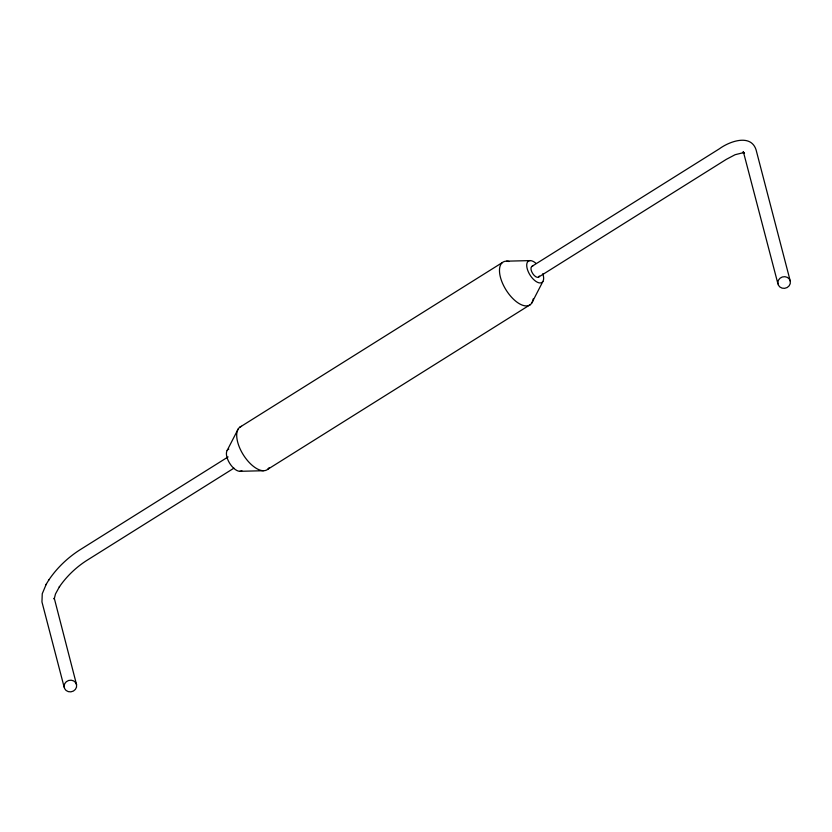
<?xml version="1.0" encoding="UTF-8"?>
<svg xmlns="http://www.w3.org/2000/svg" width="832" height="832" viewBox="0 0 832 832"><rect width="100%" height="100%" fill="white"/><g stroke="black" fill="none" stroke-linecap="round" stroke-linejoin="round"><path stroke-width="1.25" d="M46.29 584.137L42.255 593.726L41.954 601.931L64.199 687.346M227.157 450.434L238.212 428.969M531.835 302.931L542.89 281.466M48.693 580.174C56.68 568.246 67.267 558.074 79.29 550.254L228.093 456.924M45.926 584.74L48.984 579.686M239.658 427.326L502.424 262.517M531.679 266.521L719.42 148.782C729.206 141.565 750.766 133.401 756.059 149.781L790.296 281.206A6.323 5.824 -14.6 0 1 782.028 288.122A6.323 5.824 -14.6 0 1 780.01 278.231A6.323 5.824 -14.6 0 1 790.296 281.206M233.958 468.146L86.403 560.685C75.764 567.57 66.446 576.534 59.28 586.997L59.571 586.508L55.484 593.965L54.174 599.134L54.257 598.156L76.565 684.715A6.323 5.824 -14.6 0 1 68.297 691.631A6.323 5.824 -14.6 0 1 66.279 681.741A6.323 5.824 -14.6 0 1 76.565 684.715M538.678 277.035L726.326 159.349L735.114 154.71L742.986 152.755M267.623 469.383L530.39 304.585M506.542 261.175L530.244 260.593M239.803 471.307L263.505 470.725M743.746 152.838L742.789 152.506L744.494 153.338L743.07 151.85L743.922 152.963L743.444 152.048L777.93 283.837M539.282 276.068A6.323 3.047 57.9 0 1 532.792 273.686A6.323 3.047 57.9 0 1 532.709 266.188M269.069 467.73A25.282 12.178 57.9 0 1 244.078 455.998A25.282 12.178 57.9 0 1 241.53 426.317M533.198 298.917A25.282 12.178 57.9 0 1 506.449 290.576A25.282 12.178 57.9 0 1 509.08 261.518M542.818 273.728A12.646 6.094 57.9 0 1 537.462 282.287A12.646 6.094 57.9 0 1 526.75 266.178A12.646 6.094 57.9 0 1 535.829 263.214M241.862 470.642A12.646 6.094 57.9 0 1 229.497 463.008A12.646 6.094 57.9 0 1 228.81 449.103"/></g></svg>
